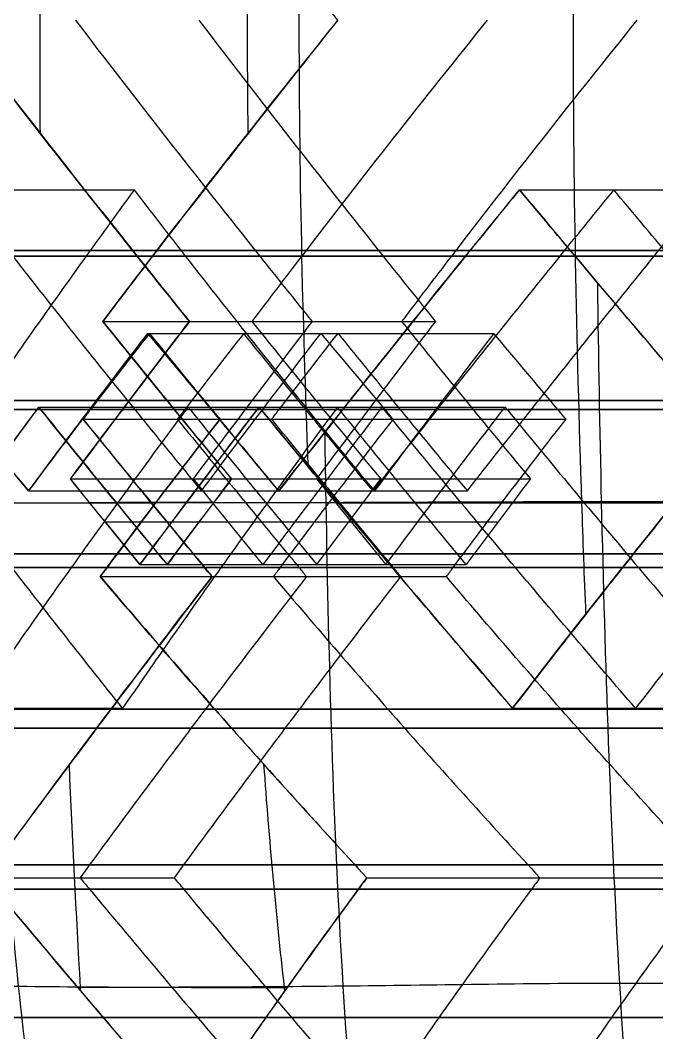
# Model space of a CAD drawing. Header units: millimetres. Extents: x -184 to 184, y -148 to 146.
# Drawn here: x -79.5 to -65.83, y -22.74 to -1 of the extents above; entities that cross this region are included whole.
import ezdxf

# ---------------------------------------------------------------- set-up
doc = ezdxf.new("R2010")
doc.units = ezdxf.units.MM
doc.header["$MEASUREMENT"] = 0
doc.layers.add('Tyre', color=7, linetype='Continuous', true_color=0x000000)

msp = doc.modelspace()

# ---------------------------------------------------------------- linework, layer by layer
at = {"layer": 'Tyre'}
for p, q in [((-84.475, -4.641, 103.014), (-77.045, -4.641, 96.074)), ((-68.775, -4.641, -114.097), (-64.724, -4.641, -104.771)), ((-85.51, -6.065, 102.115), (-78.079, -6.065, 95.176)), ((-83.374, -6.065, 103.85), (-75.944, -6.065, 96.911)), ((-76.987, -6.065, 108.713), (-71.705, -6.065, 100.026)), ((-76.653, -6.065, -108.949), (-70.236, -6.065, -101.063)), ((-69.932, -6.065, -113.339), (-65.881, -6.065, -104.014)), ((-67.582, -6.065, -114.77), (-63.531, -6.065, -105.445)), ((-77.722, -7.469, -108.134), (-71.305, -7.469, -100.247)), ((-75.861, -7.469, 109.447), (-70.578, -7.469, 100.76)), ((-76.754, -7.727, 108.704), (-69.324, -7.727, 101.764)), ((-76.722, -7.727, -108.727), (-72.671, -7.727, -99.401)), ((-79.098, -9.308, -107.037), (-72.681, -9.308, -99.15)), ((-74.366, -9.308, 110.377), (-69.083, -9.308, 101.689)), ((-80.754, -9.358, 105.716), (-73.323, -9.358, 98.776)), ((-79.135, -9.358, -107.006), (-72.719, -9.358, -99.119)), ((-79.057, -9.358, -107.063), (-72.641, -9.358, -99.176)), ((-78.146, -9.566, -107.589), (-74.096, -9.566, -98.264)), ((-78.004, -9.358, 107.735), (-70.573, -9.358, 100.795)), ((-77.986, -9.358, -107.72), (-73.936, -9.358, -98.395)), ((-77.298, -9.358, 108.331), (-72.015, -9.358, 99.644)), ((-76.189, -9.358, -109.114), (-69.772, -9.358, -101.227)), ((-75.39, -9.358, -109.58), (-71.34, -9.358, -100.254)), ((-75.382, -9.358, 109.558), (-67.952, -9.358, 102.619)), ((-75.205, -9.566, 109.665), (-67.775, -9.566, 102.726)), ((-74.405, -9.358, 110.347), (-69.122, -9.358, 101.66)), ((-74.325, -9.358, 110.401), (-69.042, -9.358, 101.714)), ((-72.567, -9.358, -111.494), (-68.516, -9.358, -102.169)), ((-78.417, -10.851, 107.421), (-73.134, -10.851, 98.734)), ((-74.956, -10.851, -109.864), (-68.54, -10.851, -101.977)), ((-79.317, -11.109, 106.668), (-71.886, -11.109, 99.728)), ((-73.945, -11.109, -110.459), (-69.894, -11.109, -101.134)), ((-77.675, -11.77, 107.893), (-72.392, -11.77, 99.206)), ((-75.65, -11.77, -109.322), (-69.234, -11.77, -101.436)), ((-81.603, -12.755, -104.887), (-75.186, -12.755, -97)), ((-77.632, -12.755, 107.754), (-70.201, -12.755, 100.814)), ((-76.926, -12.69, 108.356), (-71.643, -12.69, 99.669)), ((-76.337, -12.69, -108.772), (-69.92, -12.69, -100.885)), ((-75.533, -12.755, -109.235), (-71.482, -12.755, -99.91)), ((-71.501, -12.755, 112.017), (-66.219, -12.755, 103.33)), ((-66.561, -12.755, 115.022), (-61.278, -12.755, 106.335)), ((-77.775, -12.948, 107.635), (-70.344, -12.948, 100.696)), ((-75.373, -12.948, -109.33), (-71.323, -12.948, -100.005)), ((-83.713, -15.776, -102.9), (-77.297, -15.776, -95.013)), ((-68.922, -15.776, 113.34), (-63.639, -15.776, 104.653)), ((-77.856, -16.206, -107.217), (-73.805, -16.206, -97.892)), ((-74.952, -16.206, 109.267), (-67.521, -16.206, 102.327)), ((-80.235, -19.416, -104.984), (-76.184, -19.416, -95.658)), ((-72.051, -19.416, 110.761), (-64.62, -19.416, 103.821)), ((-80.031, -19.662, -105.104), (-75.98, -19.662, -95.779)), ((-72.233, -19.662, 110.609), (-64.802, -19.662, 103.669))]:
    msp.add_line(p, q, dxfattribs=at)
at = {"layer": 'Tyre', "extrusion": (0, 1, 0)}
for centre, radius in [((-0.002, 0, -6.065), 128.817), ((-0.002, 0, -5.943), 124.819), ((-0.002, 0, -9.163), 124.692), ((-0.002, 0, -9.358), 128.687), ((-0.002, 0, -12.46), 124.497), ((-0.002, 0, -12.755), 128.486), ((-0.002, 0, -15.797), 124.225), ((-0.002, 0, -16.206), 128.204), ((-0.002, 0, -19.139), 123.865), ((-0.002, 0, -19.662), 127.831), ((-0.002, 0, -22.415), 123.407)]:
    msp.add_circle(centre, radius, dxfattribs=at)
at = {"layer": 'Tyre'}
for points, knots in [([(-67.347, -13.749, 114.484), (-67.379, -12.954, 114.535), (-67.534, -8.694, 114.776), (-67.684, -0.961, 114.945), (-67.534, 6.745, 114.778), (-67.378, 10.979, 114.535), (-67.347, 11.747, 114.485)], [30.013322, 30.013322, 30.013322, 30.013322, 32.39871, 42.799028, 53.199346, 55.50591, 55.50591, 55.50591, 55.50591]), ([(-73.312, -10.588, 111.001), (-73.428, -7.386, 111.146), (-73.578, -0.987, 111.265), (-73.431, 5.411, 111.153), (-73.313, 8.587, 111.003)], [33.173921, 33.173921, 33.173921, 33.173921, 42.799028, 52.345621, 52.345621, 52.345621, 52.345621]), ([(-75.861, 5.467, 109.448), (-76.721, 4.4, 108.897), (-77.57, 3.333, 108.328), (-79.267, 1.177, 107.144), (-80.112, 0.087, 106.529), (-80.959, -1.001, 105.912)], [-373.109176, -373.109176, -373.109176, -373.109176, -368.676402, -368.676402, -364.144796, -364.144796, -364.144796, -364.144796]), ([(-77.722, 5.467, -108.134), (-76.915, 4.4, -108.76), (-76.094, 3.333, -109.369), (-74.411, 1.177, -110.572), (-73.548, 0.087, -111.163), (-72.683, -1.001, -111.754)], [-373.109176, -373.109176, -373.109176, -373.109176, -368.676402, -368.676402, -364.144796, -364.144796, -364.144796, -364.144796]), ([(-79.064, -3.428, 107.273), (-79.068, -2.606, 107.284), (-79.071, -0.987, 107.296), (-79.07, 0.631, 107.288), (-79.068, 1.427, 107.279)], [40.336225, 40.336225, 40.336225, 40.336225, 42.799028, 45.183821, 45.183821, 45.183821, 45.183821]), ([(-74.6, -3.428, -110.424), (-74.61, -2.606, -110.431), (-74.62, -0.987, -110.438), (-74.612, 0.631, -110.435), (-74.604, 1.427, -110.43)], [40.336225, 40.336225, 40.336225, 40.336225, 42.799028, 45.183821, 45.183821, 45.183821, 45.183821]), ([(-44.104, -25.214), (-44.422, -25.8), (-45.03, -26.906), (-45.916, -28.462), (-46.729, -29.826), (-47.479, -31.009), (-48.174, -32.029), (-48.826, -32.902), (-49.443, -33.644), (-50.037, -34.273), (-50.62, -34.811), (-51.256, -35.315), (-52.005, -35.814), (-52.89, -36.3), (-53.873, -36.739), (-54.916, -37.119), (-56.015, -37.449), (-57.161, -37.736), (-58.348, -37.988), (-59.569, -38.216), (-60.935, -38.448), (-62.107, -38.639), (-63.544, -38.882), (-65.857, -39.301), (-69.448, -40.037), (-73.02, -40.814), (-75.853, -41.4), (-78.5, -41.914), (-81.132, -42.355), (-83.677, -42.669), (-85.986, -42.877), (-88.747, -43.006), (-92.052, -43.027), (-95.53, -42.953), (-98.573, -42.845), (-100.859, -42.765), (-102.465, -42.714), (-104.165, -42.664), (-106.226, -42.583), (-108.05, -42.454), (-109.445, -42.297), (-110.431, -42.151), (-111.367, -41.972), (-112.3, -41.744), (-113.287, -41.429), (-114.312, -40.994), (-115.312, -40.436), (-116.23, -39.786), (-117.077, -39.039), (-117.864, -38.188), (-118.597, -37.23), (-119.279, -36.161), (-119.913, -34.98), (-120.501, -33.689), (-121.016, -32.364), (-121.47, -31.022), (-121.873, -29.676), (-122.379, -27.762), (-122.911, -25.337), (-123.444, -22.287), (-123.882, -19.123), (-124.238, -15.803), (-124.507, -12.476), (-124.699, -9.19), (-124.849, -5.37), (-124.896, -2.648), (-124.904, -1)], [-120.649004, -120.649004, -120.649004, -120.649004, -118.650702, -116.862627, -115.278043, -113.886013, -112.659991, -111.57623, -110.619273, -109.764185, -108.982805, -108.241804, -107.330881, -106.285945, -105.214455, -104.103595, -102.956919, -101.774926, -100.560273, -99.316969, -98.049825, -96.401874, -95.754745, -93.679159, -89.348161, -84.759548, -82.712049, -80.669318, -76.6709, -74.708043, -72.977287, -69.716501, -66.420043, -63.061128, -59.280374, -57.285758, -56.198777, -54.459689, -52.18611, -50.010515, -48.975492, -47.975653, -47.021046, -46.115651, -45.09644, -43.915354, -42.778406, -41.665801, -40.547217, -39.394425, -38.193605, -36.930675, -35.593952, -34.175832, -32.675947, -31.330744, -29.926467, -28.461055, -25.390839, -22.481232, -19.173422, -15.811868, -12.463584, -9.160915, -5.937875, -0.994422, -0.994422, -0.994422, -0.994422]), ([(-80.959, -1.001, 105.912), (-80.107, -2.089, 106.521), (-79.262, -3.178, 107.139), (-77.568, -5.335, 108.325), (-76.721, -6.402, 108.896), (-75.861, -7.469, 109.447)], [-364.144796, -364.144796, -364.144796, -364.144796, -359.613713, -359.613713, -355.180501, -355.180501, -355.180501, -355.180501]), ([(-75.861, -7.469, 109.447), (-76.238, -7.001, 109.206), (-76.614, -6.533, 108.961), (-76.987, -6.065, 108.713), (-78.335, -4.375, 107.817), (-79.655, -2.687, 106.876), (-80.945, -1.001, 105.893)], [857.873838, 857.873838, 857.873838, 857.873838, 859.818454, 859.818454, 859.818454, 866.838133, 866.838133, 866.838133, 866.838133]), ([(-73.219, -7.469, 105.104), (-73.597, -7.001, 104.863), (-73.973, -6.533, 104.618), (-74.346, -6.065, 104.37), (-75.694, -4.375, 103.474), (-77.013, -2.687, 102.533), (-78.304, -1.001, 101.549)], [857.873838, 857.873838, 857.873838, 857.873838, 859.818454, 859.818454, 859.818454, 866.838133, 866.838133, 866.838133, 866.838133]), ([(-72.683, -1.001, -111.754), (-73.542, -2.089, -111.155), (-74.407, -3.178, -110.566), (-76.092, -5.335, -109.366), (-76.914, -6.402, -108.76), (-77.722, -7.469, -108.134)], [-364.144796, -364.144796, -364.144796, -364.144796, -359.613713, -359.613713, -355.180501, -355.180501, -355.180501, -355.180501]), ([(-77.722, -7.469, -108.134), (-77.368, -7.001, -108.409), (-77.011, -6.533, -108.681), (-76.653, -6.065, -108.949), (-75.357, -4.375, -109.919), (-74.029, -2.687, -110.848), (-72.67, -1.001, -111.734)], [857.873838, 857.873838, 857.873838, 857.873838, 859.818454, 859.818454, 859.818454, 866.838133, 866.838133, 866.838133, 866.838133]), ([(-75.662, -1.001, 97.206), (-74.372, -2.687, 98.189), (-73.053, -4.375, 99.13), (-71.705, -6.065, 100.026), (-71.331, -6.533, 100.274), (-70.956, -7.001, 100.519), (-70.578, -7.469, 100.76)], [-866.838133, -866.838133, -866.838133, -866.838133, -859.818454, -859.818454, -859.818454, -857.873838, -857.873838, -857.873838, -857.873838]), ([(-74.514, -7.469, -104.19), (-74.16, -7.001, -104.465), (-73.803, -6.533, -104.737), (-73.444, -6.065, -105.006), (-72.149, -4.375, -105.976), (-70.82, -2.687, -106.904), (-69.462, -1.001, -107.791)], [857.873838, 857.873838, 857.873838, 857.873838, 859.818454, 859.818454, 859.818454, 866.838133, 866.838133, 866.838133, 866.838133]), ([(-66.253, -1.001, -103.847), (-67.612, -2.687, -102.961), (-68.94, -4.375, -102.033), (-70.236, -6.065, -101.063), (-70.595, -6.533, -100.794), (-70.952, -7.001, -100.522), (-71.305, -7.469, -100.247)], [-866.838133, -866.838133, -866.838133, -866.838133, -859.818454, -859.818454, -859.818454, -857.873838, -857.873838, -857.873838, -857.873838]), ([(-84.475, -4.641, 103.014), (-84.111, -5.116, 103.296), (-83.744, -5.59, 103.574), (-83.374, -6.065, 103.85), (-82.516, -7.165, 104.489), (-81.642, -8.263, 105.111), (-80.753, -9.358, 105.716), (-80.279, -9.942, 106.038), (-79.8, -10.526, 106.356), (-79.317, -11.109, 106.668)], [638.549343, 638.549343, 638.549343, 638.549343, 640.53408, 640.53408, 640.53408, 645.138142, 645.138142, 645.138142, 647.595223, 647.595223, 647.595223, 647.595223]), ([(-77.045, -4.641, 96.074), (-77.393, -5.115, 95.778), (-77.737, -5.59, 95.478), (-78.079, -6.065, 95.176), (-78.869, -7.162, 94.476), (-79.642, -8.259, 93.761), (-80.4, -9.358, 93.03), (-80.802, -9.942, 92.641), (-81.199, -10.525, 92.247), (-81.592, -11.109, 91.849)], [-638.549343, -638.549343, -638.549343, -638.549343, -636.573355, -636.573355, -636.573355, -632.008427, -632.008427, -632.008427, -629.583304, -629.583304, -629.583304, -629.583304]), ([(-80.76, -4.641, 99.544), (-80.396, -5.116, 99.826), (-80.029, -5.59, 100.105), (-79.659, -6.065, 100.38), (-78.801, -7.165, 101.02), (-77.927, -8.263, 101.642), (-77.038, -9.358, 102.246), (-76.564, -9.942, 102.568), (-76.085, -10.526, 102.886), (-75.602, -11.109, 103.198)], [638.549343, 638.549343, 638.549343, 638.549343, 640.53408, 640.53408, 640.53408, 645.138142, 645.138142, 645.138142, 647.595223, 647.595223, 647.595223, 647.595223]), ([(-71.886, -11.109, 99.728), (-72.37, -10.526, 99.416), (-72.849, -9.942, 99.099), (-73.323, -9.358, 98.776), (-74.212, -8.263, 98.172), (-75.085, -7.165, 97.55), (-75.944, -6.065, 96.911), (-76.314, -5.59, 96.635), (-76.681, -5.116, 96.356), (-77.045, -4.641, 96.074)], [-647.595223, -647.595223, -647.595223, -647.595223, -645.138142, -645.138142, -645.138142, -640.53408, -640.53408, -640.53408, -638.549343, -638.549343, -638.549343, -638.549343]), ([(-68.775, -4.641, -114.097), (-69.162, -5.116, -113.848), (-69.548, -5.59, -113.595), (-69.931, -6.065, -113.339), (-70.821, -7.165, -112.744), (-71.7, -8.263, -112.13), (-72.567, -9.358, -111.494), (-73.03, -9.942, -111.155), (-73.489, -10.526, -110.81), (-73.945, -11.109, -110.459)], [638.549343, 638.549343, 638.549343, 638.549343, 640.53408, 640.53408, 640.53408, 645.138142, 645.138142, 645.138142, 647.595223, 647.595223, 647.595223, 647.595223]), ([(-66.75, -4.641, -109.434), (-67.137, -5.116, -109.185), (-67.523, -5.59, -108.933), (-67.906, -6.065, -108.676), (-68.796, -7.165, -108.082), (-69.675, -8.263, -107.467), (-70.542, -9.358, -106.832), (-71.004, -9.942, -106.493), (-71.464, -10.526, -106.148), (-71.92, -11.109, -105.797)], [638.549343, 638.549343, 638.549343, 638.549343, 640.53408, 640.53408, 640.53408, 645.138142, 645.138142, 645.138142, 647.595223, 647.595223, 647.595223, 647.595223]), ([(-69.894, -11.109, -101.134), (-69.439, -10.526, -101.485), (-68.979, -9.942, -101.83), (-68.516, -9.358, -102.169), (-67.649, -8.263, -102.804), (-66.771, -7.165, -103.419), (-65.881, -6.065, -104.014), (-65.497, -5.59, -104.27), (-65.112, -5.116, -104.523), (-64.724, -4.641, -104.771)], [-647.595223, -647.595223, -647.595223, -647.595223, -645.138142, -645.138142, -645.138142, -640.53408, -640.53408, -640.53408, -638.549343, -638.549343, -638.549343, -638.549343]), ([(-63.271, -11.109, -116.966), (-63.778, -10.525, -116.73), (-64.282, -9.942, -116.487), (-64.782, -9.358, -116.238), (-65.725, -8.259, -115.77), (-66.658, -7.162, -115.28), (-67.582, -6.065, -114.77), (-67.981, -5.59, -114.549), (-68.379, -5.115, -114.325), (-68.775, -4.641, -114.097)], [629.583304, 629.583304, 629.583304, 629.583304, 632.008427, 632.008427, 632.008427, 636.573355, 636.573355, 636.573355, 638.549343, 638.549343, 638.549343, 638.549343]), ([(-61.246, -11.109, -112.303), (-61.752, -10.525, -112.067), (-62.256, -9.942, -111.824), (-62.757, -9.358, -111.575), (-63.7, -8.259, -111.107), (-64.633, -7.162, -110.617), (-65.556, -6.065, -110.108), (-65.956, -5.59, -109.887), (-66.354, -5.115, -109.662), (-66.75, -4.641, -109.434)], [629.583304, 629.583304, 629.583304, 629.583304, 632.008427, 632.008427, 632.008427, 636.573355, 636.573355, 636.573355, 638.549343, 638.549343, 638.549343, 638.549343]), ([(-65.663, -32.161, -111.802), (-66.139, -28.699, -112.868), (-66.705, -21.608, -114.061), (-66.984, -13.237, -114.769), (-67.074, -8.215, -114.991), (-67.094, -6.644, -115.04)], [11.622363, 11.622363, 11.622363, 11.622363, 21.998391, 32.39871, 37.116955, 37.116955, 37.116955, 37.116955]), ([(-78.417, -10.851, 107.421), (-78.047, -10.354, 107.728), (-77.674, -9.856, 108.032), (-77.298, -9.358, 108.331), (-76.823, -8.729, 108.71), (-76.344, -8.099, 109.082), (-75.861, -7.469, 109.447)], [853.1746, 853.1746, 853.1746, 853.1746, 855.251012, 855.251012, 855.251012, 857.873838, 857.873838, 857.873838, 857.873838]), ([(-74.956, -10.851, -109.864), (-75.37, -10.354, -109.618), (-75.781, -9.856, -109.368), (-76.189, -9.358, -109.114), (-76.704, -8.729, -108.793), (-77.215, -8.099, -108.467), (-77.722, -7.469, -108.134)], [853.1746, 853.1746, 853.1746, 853.1746, 855.251012, 855.251012, 855.251012, 857.873838, 857.873838, 857.873838, 857.873838]), ([(-75.776, -10.851, 103.077), (-75.405, -10.354, 103.385), (-75.032, -9.856, 103.688), (-74.656, -9.358, 103.988), (-74.182, -8.729, 104.366), (-73.703, -8.099, 104.738), (-73.219, -7.469, 105.104)], [853.1746, 853.1746, 853.1746, 853.1746, 855.251012, 855.251012, 855.251012, 857.873838, 857.873838, 857.873838, 857.873838]), ([(-71.748, -10.851, -105.92), (-72.162, -10.354, -105.674), (-72.573, -9.856, -105.425), (-72.981, -9.358, -105.171), (-73.496, -8.729, -104.85), (-74.007, -8.099, -104.523), (-74.514, -7.469, -104.19)], [853.1746, 853.1746, 853.1746, 853.1746, 855.251012, 855.251012, 855.251012, 857.873838, 857.873838, 857.873838, 857.873838]), ([(-70.578, -7.469, 100.76), (-71.061, -8.099, 100.395), (-71.54, -8.729, 100.023), (-72.015, -9.358, 99.644), (-72.391, -9.856, 99.345), (-72.764, -10.354, 99.041), (-73.134, -10.851, 98.734)], [-857.873838, -857.873838, -857.873838, -857.873838, -855.251012, -855.251012, -855.251012, -853.1746, -853.1746, -853.1746, -853.1746]), ([(-71.305, -7.469, -100.247), (-70.799, -8.099, -100.58), (-70.288, -8.729, -100.907), (-69.772, -9.358, -101.227), (-69.364, -9.856, -101.481), (-68.953, -10.354, -101.731), (-68.54, -10.851, -101.977)], [-857.873838, -857.873838, -857.873838, -857.873838, -855.251012, -855.251012, -855.251012, -853.1746, -853.1746, -853.1746, -853.1746]), ([(-79.317, -11.109, 106.668), (-78.884, -10.525, 107.028), (-78.446, -9.941, 107.384), (-78.004, -9.358, 107.735), (-77.591, -8.814, 108.062), (-77.175, -8.27, 108.385), (-76.754, -7.727, 108.704)], [647.595223, 647.595223, 647.595223, 647.595223, 650.030444, 650.030444, 650.030444, 652.301989, 652.301989, 652.301989, 652.301989]), ([(-76.722, -7.727, -108.727), (-77.146, -8.271, -108.396), (-77.568, -8.815, -108.06), (-77.986, -9.358, -107.72), (-78.039, -9.427, -107.676), (-78.093, -9.496, -107.633), (-78.146, -9.566, -107.589)], [652.301989, 652.301989, 652.301989, 652.301989, 654.598145, 654.598145, 654.598145, 654.890963, 654.890963, 654.890963, 654.890963]), ([(-76.754, -7.727, 108.704), (-76.301, -8.271, 108.993), (-75.843, -8.815, 109.278), (-75.382, -9.358, 109.558), (-75.323, -9.427, 109.594), (-75.264, -9.496, 109.629), (-75.205, -9.566, 109.665)], [652.301989, 652.301989, 652.301989, 652.301989, 654.598145, 654.598145, 654.598145, 654.890963, 654.890963, 654.890963, 654.890963]), ([(-73.945, -11.109, -110.459), (-74.43, -10.525, -110.172), (-74.912, -9.941, -109.879), (-75.39, -9.358, -109.58), (-75.837, -8.814, -109.3), (-76.281, -8.27, -109.016), (-76.722, -7.727, -108.727)], [647.595223, 647.595223, 647.595223, 647.595223, 650.030444, 650.030444, 650.030444, 652.301989, 652.301989, 652.301989, 652.301989]), ([(-74.696, -7.727, -104.064), (-75.121, -8.271, -103.733), (-75.543, -8.815, -103.398), (-75.961, -9.358, -103.057), (-76.014, -9.427, -103.014), (-76.068, -9.496, -102.97), (-76.121, -9.566, -102.927)], [652.301989, 652.301989, 652.301989, 652.301989, 654.598145, 654.598145, 654.598145, 654.890963, 654.890963, 654.890963, 654.890963]), ([(-75.602, -11.109, 103.198), (-75.169, -10.525, 103.559), (-74.731, -9.941, 103.914), (-74.289, -9.358, 104.265), (-73.876, -8.814, 104.592), (-73.459, -8.27, 104.915), (-73.039, -7.727, 105.234)], [647.595223, 647.595223, 647.595223, 647.595223, 650.030444, 650.030444, 650.030444, 652.301989, 652.301989, 652.301989, 652.301989]), ([(-71.92, -11.109, -105.797), (-72.405, -10.525, -105.51), (-72.886, -9.941, -105.216), (-73.365, -9.358, -104.917), (-73.812, -8.814, -104.638), (-74.255, -8.27, -104.353), (-74.696, -7.727, -104.064)], [647.595223, 647.595223, 647.595223, 647.595223, 650.030444, 650.030444, 650.030444, 652.301989, 652.301989, 652.301989, 652.301989]), ([(-74.096, -9.566, -98.264), (-74.042, -9.496, -98.308), (-73.989, -9.427, -98.351), (-73.936, -9.358, -98.395), (-73.517, -8.815, -98.735), (-73.096, -8.271, -99.071), (-72.671, -7.727, -99.401)], [-654.890963, -654.890963, -654.890963, -654.890963, -654.598145, -654.598145, -654.598145, -652.301989, -652.301989, -652.301989, -652.301989]), ([(-73.039, -7.727, 105.234), (-72.585, -8.271, 105.523), (-72.128, -8.815, 105.808), (-71.667, -9.358, 106.088), (-71.608, -9.427, 106.124), (-71.549, -9.496, 106.16), (-71.49, -9.566, 106.195)], [652.301989, 652.301989, 652.301989, 652.301989, 654.598145, 654.598145, 654.598145, 654.890963, 654.890963, 654.890963, 654.890963]), ([(-72.671, -7.727, -99.401), (-72.23, -8.27, -99.691), (-71.786, -8.814, -99.975), (-71.34, -9.358, -100.254), (-70.861, -9.941, -100.553), (-70.379, -10.525, -100.847), (-69.894, -11.109, -101.134)], [-652.301989, -652.301989, -652.301989, -652.301989, -650.030444, -650.030444, -650.030444, -647.595223, -647.595223, -647.595223, -647.595223]), ([(-69.324, -7.727, 101.764), (-69.744, -8.27, 101.445), (-70.161, -8.814, 101.122), (-70.573, -9.358, 100.795), (-71.016, -9.941, 100.444), (-71.453, -10.525, 100.089), (-71.886, -11.109, 99.728)], [-652.301989, -652.301989, -652.301989, -652.301989, -650.030444, -650.030444, -650.030444, -647.595223, -647.595223, -647.595223, -647.595223]), ([(-67.775, -9.566, 102.726), (-67.834, -9.496, 102.69), (-67.893, -9.427, 102.654), (-67.952, -9.358, 102.619), (-68.413, -8.815, 102.338), (-68.87, -8.271, 102.053), (-69.324, -7.727, 101.764)], [-654.890963, -654.890963, -654.890963, -654.890963, -654.598145, -654.598145, -654.598145, -652.301989, -652.301989, -652.301989, -652.301989]), ([(-83.713, -15.776, -102.9), (-83.024, -14.77, -103.578), (-82.32, -13.763, -104.24), (-81.603, -12.755, -104.887), (-80.797, -11.623, -105.613), (-79.974, -10.491, -106.319), (-79.135, -9.358, -107.006), (-79.123, -9.341, -107.016), (-79.11, -9.324, -107.027), (-79.098, -9.308, -107.037)], [836.970222, 836.970222, 836.970222, 836.970222, 841.1573, 841.1573, 841.1573, 845.861048, 845.861048, 845.861048, 845.930751, 845.930751, 845.930751, 845.930751]), ([(-77.297, -15.776, -95.013), (-78.102, -14.77, -94.476), (-78.893, -13.763, -93.921), (-79.672, -12.755, -93.35), (-80.547, -11.623, -92.709), (-81.406, -10.491, -92.047), (-82.249, -9.358, -91.365), (-82.261, -9.341, -91.355), (-82.274, -9.324, -91.345), (-82.286, -9.308, -91.335)], [-836.970222, -836.970222, -836.970222, -836.970222, -832.783144, -832.783144, -832.783144, -828.079396, -828.079396, -828.079396, -828.009693, -828.009693, -828.009693, -828.009693]), ([(-80.505, -15.776, -98.956), (-79.816, -14.77, -99.635), (-79.112, -13.763, -100.297), (-78.395, -12.755, -100.943), (-77.589, -11.623, -101.669), (-76.765, -10.491, -102.376), (-75.927, -9.358, -103.062), (-75.914, -9.341, -103.073), (-75.902, -9.324, -103.083), (-75.889, -9.308, -103.093)], [836.970222, 836.970222, 836.970222, 836.970222, 841.1573, 841.1573, 841.1573, 845.861048, 845.861048, 845.861048, 845.930751, 845.930751, 845.930751, 845.930751]), ([(-79.098, -9.308, -107.037), (-79.084, -9.324, -107.046), (-79.071, -9.341, -107.055), (-79.057, -9.358, -107.063), (-78.165, -10.47, -107.653), (-77.258, -11.581, -108.223), (-76.337, -12.69, -108.772)], [845.930751, 845.930751, 845.930751, 845.930751, 846.000618, 846.000618, 846.000618, 850.629523, 850.629523, 850.629523, 850.629523]), ([(-72.681, -9.308, -99.15), (-72.694, -9.324, -99.139), (-72.706, -9.341, -99.129), (-72.719, -9.358, -99.119), (-73.557, -10.491, -98.432), (-74.38, -11.623, -97.726), (-75.186, -12.755, -97), (-75.904, -13.763, -96.354), (-76.608, -14.77, -95.691), (-77.297, -15.776, -95.013)], [-845.930751, -845.930751, -845.930751, -845.930751, -845.861048, -845.861048, -845.861048, -841.1573, -841.1573, -841.1573, -836.970222, -836.970222, -836.970222, -836.970222]), ([(-74.366, -9.308, 110.377), (-74.379, -9.324, 110.367), (-74.392, -9.341, 110.357), (-74.405, -9.358, 110.348), (-75.259, -10.47, 109.704), (-76.1, -11.581, 109.04), (-76.926, -12.69, 108.356)], [845.930751, 845.930751, 845.930751, 845.930751, 846.000618, 846.000618, 846.000618, 850.629523, 850.629523, 850.629523, 850.629523]), ([(-75.889, -9.308, -103.093), (-75.876, -9.324, -103.102), (-75.863, -9.341, -103.111), (-75.849, -9.358, -103.12), (-74.957, -10.47, -103.709), (-74.05, -11.581, -104.279), (-73.128, -12.69, -104.829)], [845.930751, 845.930751, 845.930751, 845.930751, 846.000618, 846.000618, 846.000618, 850.629523, 850.629523, 850.629523, 850.629523]), ([(-68.922, -15.776, 113.34), (-69.793, -14.77, 112.918), (-70.652, -13.763, 112.477), (-71.502, -12.755, 112.017), (-72.456, -11.623, 111.501), (-73.397, -10.491, 110.962), (-74.325, -9.358, 110.402), (-74.339, -9.341, 110.393), (-74.352, -9.324, 110.385), (-74.366, -9.308, 110.377)], [836.970222, 836.970222, 836.970222, 836.970222, 841.1573, 841.1573, 841.1573, 845.861048, 845.861048, 845.861048, 845.930751, 845.930751, 845.930751, 845.930751]), ([(-71.725, -9.308, 106.033), (-71.737, -9.324, 106.023), (-71.75, -9.341, 106.013), (-71.763, -9.358, 106.004), (-72.618, -10.47, 105.36), (-73.458, -11.581, 104.697), (-74.285, -12.69, 104.013)], [845.930751, 845.930751, 845.930751, 845.930751, 846.000618, 846.000618, 846.000618, 850.629523, 850.629523, 850.629523, 850.629523]), ([(-69.92, -12.69, -100.885), (-70.842, -11.581, -100.336), (-71.748, -10.47, -99.766), (-72.641, -9.358, -99.176), (-72.654, -9.341, -99.167), (-72.668, -9.324, -99.158), (-72.681, -9.308, -99.15)], [-850.629523, -850.629523, -850.629523, -850.629523, -846.000618, -846.000618, -846.000618, -845.930751, -845.930751, -845.930751, -845.930751]), ([(-66.281, -15.776, 108.997), (-67.151, -14.77, 108.575), (-68.011, -13.763, 108.133), (-68.86, -12.755, 107.673), (-69.814, -11.623, 107.157), (-70.755, -10.491, 106.618), (-71.683, -9.358, 106.058), (-71.697, -9.341, 106.049), (-71.711, -9.324, 106.041), (-71.725, -9.308, 106.033)], [836.970222, 836.970222, 836.970222, 836.970222, 841.1573, 841.1573, 841.1573, 845.861048, 845.861048, 845.861048, 845.930751, 845.930751, 845.930751, 845.930751]), ([(-71.643, -12.69, 99.669), (-70.817, -11.581, 100.353), (-69.976, -10.47, 101.017), (-69.122, -9.358, 101.66), (-69.109, -9.341, 101.67), (-69.096, -9.324, 101.68), (-69.083, -9.308, 101.689)], [-850.629523, -850.629523, -850.629523, -850.629523, -846.000618, -846.000618, -846.000618, -845.930751, -845.930751, -845.930751, -845.930751]), ([(-69.083, -9.308, 101.689), (-69.069, -9.324, 101.698), (-69.056, -9.341, 101.706), (-69.042, -9.358, 101.714), (-68.114, -10.491, 102.275), (-67.173, -11.623, 102.814), (-66.219, -12.755, 103.33), (-65.369, -13.763, 103.789), (-64.51, -14.77, 104.231), (-63.639, -15.776, 104.653)], [-845.930751, -845.930751, -845.930751, -845.930751, -845.861048, -845.861048, -845.861048, -841.1573, -841.1573, -841.1573, -836.970222, -836.970222, -836.970222, -836.970222]), ([(-63.786, -9.308, 116.81), (-63.8, -9.324, 116.802), (-63.814, -9.341, 116.793), (-63.827, -9.358, 116.785), (-64.752, -10.491, 116.219), (-65.663, -11.623, 115.631), (-66.561, -12.755, 115.022), (-67.359, -13.763, 114.479), (-68.147, -14.77, 113.919), (-68.922, -15.776, 113.34)], [828.009693, 828.009693, 828.009693, 828.009693, 828.079396, 828.079396, 828.079396, 832.783144, 832.783144, 832.783144, 836.970222, 836.970222, 836.970222, 836.970222]), ([(-61.145, -9.308, 112.467), (-61.158, -9.324, 112.458), (-61.172, -9.341, 112.45), (-61.186, -9.358, 112.441), (-62.11, -10.491, 111.875), (-63.022, -11.623, 111.288), (-63.919, -12.755, 110.678), (-64.718, -13.763, 110.135), (-65.506, -14.77, 109.575), (-66.281, -15.776, 108.997)], [828.009693, 828.009693, 828.009693, 828.009693, 828.079396, 828.079396, 828.079396, 832.783144, 832.783144, 832.783144, 836.970222, 836.970222, 836.970222, 836.970222]), ([(-78.146, -9.566, -107.589), (-77.286, -10.627, -108.158), (-76.415, -11.69, -108.707), (-75.533, -12.755, -109.235), (-75.48, -12.819, -109.267), (-75.426, -12.883, -109.299), (-75.373, -12.948, -109.33)], [654.890963, 654.890963, 654.890963, 654.890963, 659.331211, 659.331211, 659.331211, 659.598797, 659.598797, 659.598797, 659.598797]), ([(-75.205, -9.566, 109.665), (-76.03, -10.627, 109.045), (-76.839, -11.69, 108.408), (-77.632, -12.755, 107.754), (-77.679, -12.819, 107.714), (-77.727, -12.883, 107.675), (-77.775, -12.948, 107.635)], [654.890963, 654.890963, 654.890963, 654.890963, 659.331211, 659.331211, 659.331211, 659.598797, 659.598797, 659.598797, 659.598797]), ([(-76.121, -9.566, -102.927), (-75.261, -10.627, -103.496), (-74.389, -11.69, -104.045), (-73.507, -12.755, -104.572), (-73.454, -12.819, -104.604), (-73.401, -12.883, -104.636), (-73.348, -12.948, -104.668)], [654.890963, 654.890963, 654.890963, 654.890963, 659.331211, 659.331211, 659.331211, 659.598797, 659.598797, 659.598797, 659.598797]), ([(-71.323, -12.948, -100.005), (-71.376, -12.883, -99.973), (-71.429, -12.819, -99.942), (-71.482, -12.755, -99.91), (-72.364, -11.69, -99.382), (-73.235, -10.627, -98.833), (-74.096, -9.566, -98.264)], [-659.598797, -659.598797, -659.598797, -659.598797, -659.331211, -659.331211, -659.331211, -654.890963, -654.890963, -654.890963, -654.890963]), ([(-71.49, -9.566, 106.195), (-72.315, -10.627, 105.575), (-73.124, -11.69, 104.938), (-73.916, -12.755, 104.284), (-73.964, -12.819, 104.244), (-74.012, -12.883, 104.205), (-74.059, -12.948, 104.165)], [654.890963, 654.890963, 654.890963, 654.890963, 659.331211, 659.331211, 659.331211, 659.598797, 659.598797, 659.598797, 659.598797]), ([(-70.344, -12.948, 100.696), (-70.297, -12.883, 100.735), (-70.249, -12.819, 100.775), (-70.201, -12.755, 100.814), (-69.408, -11.69, 101.468), (-68.599, -10.627, 102.105), (-67.775, -9.566, 102.726)], [-659.598797, -659.598797, -659.598797, -659.598797, -659.331211, -659.331211, -659.331211, -654.890963, -654.890963, -654.890963, -654.890963]), ([(-78.528, -29.005, 104.255), (-78.953, -26.588, 104.688), (-79.736, -20.674, 105.504), (-80.161, -14.317, 105.835), (-80.337, -10.35, 105.968), (-80.358, -9.844, 105.983)], [14.758479, 14.758479, 14.758479, 14.758479, 21.998391, 32.39871, 33.919074, 33.919074, 33.919074, 33.919074]), ([(-71.936, -29.005, -108.909), (-72.202, -26.588, -109.454), (-72.708, -20.674, -110.465), (-72.878, -14.317, -110.977), (-72.944, -10.35, -111.187), (-72.951, -9.844, -111.212)], [14.758479, 14.758479, 14.758479, 14.758479, 21.998391, 32.39871, 33.919074, 33.919074, 33.919074, 33.919074]), ([(-91.43, -11.364, 96.555), (-91.268, -11.363, 96.708), (-89.429, -11.358, 98.432), (-85.815, -11.331, 101.635), (-80.949, -11.363, 105.496), (-77.846, -11.367, 107.725), (-76.588, -11.367, 108.596)], [7.312289, 7.312289, 7.312289, 7.312289, 7.979294, 14.867092, 21.754891, 26.26662, 26.26662, 26.26662, 26.26662]), ([(-60.36, -11.364, -118.486), (-60.558, -11.363, -118.385), (-62.799, -11.358, -117.23), (-67.027, -11.331, -114.897), (-72.294, -11.363, -111.605), (-75.434, -11.367, -109.427), (-76.676, -11.367, -108.534)], [7.312289, 7.312289, 7.312289, 7.312289, 7.979294, 14.867092, 21.754891, 26.26662, 26.26662, 26.26662, 26.26662]), ([(-72.669, -11.362, 111.37), (-70.958, -11.364, 112.489), (-68.556, -11.364, 113.982), (-66.116, -11.365, 115.386), (-65.453, -11.365, 115.76)], [-5.057408, -5.057408, -5.057408, -5.057408, 1.091495, 3.373133, 3.373133, 3.373133, 3.373133]), ([(-75.373, -12.948, -109.33), (-76.214, -14.038, -108.648), (-77.042, -15.124, -107.944), (-77.856, -16.206, -107.217), (-78.664, -17.281, -106.495), (-79.457, -18.351, -105.752), (-80.235, -19.416, -104.984)], [659.598797, 659.598797, 659.598797, 659.598797, 664.20882, 664.20882, 664.20882, 668.78662, 668.78662, 668.78662, 668.78662]), ([(-73.348, -12.948, -104.668), (-74.189, -14.038, -103.985), (-75.017, -15.124, -103.281), (-75.83, -16.206, -102.554), (-76.638, -17.281, -101.833), (-77.432, -18.351, -101.089), (-78.21, -19.416, -100.321)], [659.598797, 659.598797, 659.598797, 659.598797, 664.20882, 664.20882, 664.20882, 668.78662, 668.78662, 668.78662, 668.78662]), ([(-77.775, -12.948, 107.635), (-76.85, -14.038, 108.199), (-75.909, -15.124, 108.744), (-74.952, -16.206, 109.267), (-74.001, -17.281, 109.786), (-73.035, -18.351, 110.285), (-72.051, -19.416, 110.761)], [659.598797, 659.598797, 659.598797, 659.598797, 664.20882, 664.20882, 664.20882, 668.78662, 668.78662, 668.78662, 668.78662]), ([(-76.184, -19.416, -95.658), (-75.407, -18.351, -96.426), (-74.613, -17.281, -97.17), (-73.805, -16.206, -97.892), (-72.991, -15.124, -98.618), (-72.164, -14.038, -99.322), (-71.323, -12.948, -100.005)], [-668.78662, -668.78662, -668.78662, -668.78662, -664.20882, -664.20882, -664.20882, -659.598797, -659.598797, -659.598797, -659.598797]), ([(-74.059, -12.948, 104.165), (-73.135, -14.038, 104.729), (-72.194, -15.124, 105.274), (-71.237, -16.206, 105.797), (-70.286, -17.281, 106.317), (-69.319, -18.351, 106.815), (-68.335, -19.416, 107.291)], [659.598797, 659.598797, 659.598797, 659.598797, 664.20882, 664.20882, 664.20882, 668.78662, 668.78662, 668.78662, 668.78662]), ([(-64.62, -19.416, 103.821), (-65.604, -18.351, 103.345), (-66.571, -17.281, 102.847), (-67.521, -16.206, 102.327), (-68.479, -15.124, 101.804), (-69.419, -14.038, 101.259), (-70.344, -12.948, 100.696)], [-668.78662, -668.78662, -668.78662, -668.78662, -664.20882, -664.20882, -664.20882, -659.598797, -659.598797, -659.598797, -659.598797]), ([(-78.196, -21.845, -106.129), (-78.198, -21.821, -106.133), (-78.291, -20.2, -106.361), (-78.372, -18.58, -106.544), (-78.441, -16.985, -106.692)], [21.92523, 21.92523, 21.92523, 21.92523, 21.998391, 26.781942, 26.781942, 26.781942, 26.781942]), ([(-73.813, -21.845, 109.223), (-73.816, -21.821, 109.226), (-74, -20.2, 109.39), (-74.145, -18.58, 109.528), (-74.261, -16.985, 109.642)], [21.92523, 21.92523, 21.92523, 21.92523, 21.998391, 26.781942, 26.781942, 26.781942, 26.781942]), ([(-80.235, -19.416, -104.984), (-80.167, -19.498, -105.024), (-80.099, -19.58, -105.064), (-80.031, -19.662, -105.104), (-79.087, -20.797, -105.658), (-78.128, -21.934, -106.184), (-77.154, -23.072, -106.676), (-76.353, -24.009, -107.081), (-75.54, -24.947, -107.464), (-74.717, -25.884, -107.82)], [668.78662, 668.78662, 668.78662, 668.78662, 669.127981, 669.127981, 669.127981, 673.859453, 673.859453, 673.859453, 677.752953, 677.752953, 677.752953, 677.752953]), ([(-78.21, -19.416, -100.321), (-78.142, -19.498, -100.361), (-78.074, -19.58, -100.401), (-78.006, -19.662, -100.441), (-77.062, -20.797, -100.995), (-76.103, -21.934, -101.521), (-75.129, -23.072, -102.013), (-74.328, -24.009, -102.418), (-73.515, -24.947, -102.801), (-72.692, -25.884, -103.157)], [668.78662, 668.78662, 668.78662, 668.78662, 669.127981, 669.127981, 669.127981, 673.859453, 673.859453, 673.859453, 677.752953, 677.752953, 677.752953, 677.752953]), ([(-72.051, -19.416, 110.761), (-72.112, -19.498, 110.71), (-72.172, -19.58, 110.66), (-72.233, -19.662, 110.609), (-73.071, -20.797, 109.905), (-73.887, -21.934, 109.178), (-74.677, -23.072, 108.425), (-75.327, -24.009, 107.805), (-75.96, -24.947, 107.168), (-76.571, -25.884, 106.511)], [668.78662, 668.78662, 668.78662, 668.78662, 669.127981, 669.127981, 669.127981, 673.859453, 673.859453, 673.859453, 677.752953, 677.752953, 677.752953, 677.752953]), ([(-70.666, -25.884, -98.495), (-71.49, -24.947, -98.138), (-72.302, -24.009, -97.755), (-73.104, -23.072, -97.35), (-74.078, -21.934, -96.858), (-75.037, -20.797, -96.333), (-75.98, -19.662, -95.779), (-76.048, -19.58, -95.739), (-76.117, -19.498, -95.698), (-76.184, -19.416, -95.658)], [-677.752953, -677.752953, -677.752953, -677.752953, -673.859453, -673.859453, -673.859453, -669.127981, -669.127981, -669.127981, -668.78662, -668.78662, -668.78662, -668.78662]), ([(-68.335, -19.416, 107.291), (-68.396, -19.498, 107.24), (-68.457, -19.58, 107.19), (-68.517, -19.662, 107.139), (-69.356, -20.797, 106.435), (-70.172, -21.934, 105.708), (-70.962, -23.072, 104.955), (-71.612, -24.009, 104.335), (-72.244, -24.947, 103.698), (-72.856, -25.884, 103.041)], [668.78662, 668.78662, 668.78662, 668.78662, 669.127981, 669.127981, 669.127981, 673.859453, 673.859453, 673.859453, 677.752953, 677.752953, 677.752953, 677.752953]), ([(-69.141, -25.884, 99.572), (-68.529, -24.947, 100.228), (-67.896, -24.009, 100.865), (-67.246, -23.072, 101.485), (-66.457, -21.934, 102.238), (-65.64, -20.797, 102.965), (-64.802, -19.662, 103.669), (-64.742, -19.58, 103.72), (-64.681, -19.498, 103.771), (-64.62, -19.416, 103.821)], [-677.752953, -677.752953, -677.752953, -677.752953, -673.859453, -673.859453, -673.859453, -669.127981, -669.127981, -669.127981, -668.78662, -668.78662, -668.78662, -668.78662]), ([(-92.431, -21.759, 94.162), (-91.692, -21.754, 94.881), (-89.279, -21.732, 97.173), (-85.083, -21.647, 100.957), (-79.549, -21.76, 105.366), (-75.766, -21.77, 107.943), (-73.781, -21.772, 109.257), (-73.761, -21.772, 109.271)], [4.886563, 4.886563, 4.886563, 4.886563, 7.979294, 14.867092, 21.754891, 28.64269, 28.713111, 28.713111, 28.713111, 28.713111]), ([(-57.77, -21.759, -118.629), (-58.694, -21.754, -118.173), (-61.662, -21.732, -116.667), (-66.634, -21.647, -113.98), (-72.641, -21.76, -110.242), (-76.336, -21.77, -107.54), (-78.239, -21.772, -106.111), (-78.258, -21.772, -106.096)], [4.886563, 4.886563, 4.886563, 4.886563, 7.979294, 14.867092, 21.754891, 28.64269, 28.713111, 28.713111, 28.713111, 28.713111])]:
    msp.add_open_spline(points, degree=3, knots=knots, dxfattribs=at)
for points in [[(-79.319, -11.109, 106.67), (-81.097, -8.962, 105.517), (-82.814, -6.807, 104.299), (-84.475, -4.641, 103.014)], [(-73.947, -11.109, -110.462), (-72.265, -8.962, -111.751), (-70.542, -6.807, -112.962), (-68.775, -4.641, -114.097)], [(-68.775, -4.641, -114.097), (-66.98, -6.795, -115.138), (-65.148, -8.949, -116.095), (-63.271, -11.109, -116.966)], [(-75.861, -7.469, 109.447), (-76.726, -8.598, 108.791), (-77.579, -9.725, 108.117), (-78.42, -10.852, 107.425)], [(-77.722, -7.469, -108.134), (-76.813, -8.598, -108.729), (-75.892, -9.725, -109.307), (-74.959, -10.852, -109.868)], [(-76.753, -7.727, 108.702), (-77.624, -8.853, 108.04), (-78.479, -9.98, 107.363), (-79.319, -11.109, 106.67)], [(-78.146, -9.566, -107.589), (-77.675, -8.954, -107.974), (-77.199, -8.341, -108.353), (-76.72, -7.727, -108.725)], [(-75.205, -9.566, 109.665), (-75.726, -8.954, 109.35), (-76.242, -8.341, 109.029), (-76.753, -7.727, 108.702)], [(-76.72, -7.727, -108.725), (-75.806, -8.853, -109.324), (-74.881, -9.98, -109.903), (-73.947, -11.109, -110.462)], [(-79.098, -9.308, -107.037), (-80.655, -11.41, -105.762), (-82.276, -13.678, -104.314), (-83.716, -15.776, -102.903)], [(-76.336, -12.69, -108.771), (-77.27, -11.564, -108.211), (-78.191, -10.437, -107.634), (-79.098, -9.308, -107.037)], [(-76.925, -12.69, 108.355), (-76.085, -11.564, 109.048), (-75.233, -10.437, 109.722), (-74.366, -9.308, 110.377)], [(-74.366, -9.308, 110.377), (-72.644, -11.41, 111.417), (-70.737, -13.678, 112.46), (-68.924, -15.776, 113.344)], [(-68.924, -15.776, 113.344), (-67.292, -13.657, 114.565), (-65.52, -11.431, 115.75), (-63.787, -9.308, 116.812)], [(-75.377, -12.948, -109.337), (-76.31, -11.818, -108.773), (-77.232, -10.691, -108.19), (-78.146, -9.566, -107.589)], [(-77.779, -12.948, 107.641), (-76.936, -11.818, 108.331), (-76.078, -10.691, 109.005), (-75.205, -9.566, 109.665)], [(-78.42, -10.852, 107.425), (-77.925, -11.464, 107.741), (-77.427, -12.077, 108.051), (-76.925, -12.69, 108.355)], [(-76.926, -12.69, 108.356), (-77.427, -12.077, 108.051), (-77.924, -11.464, 107.739), (-78.417, -10.851, 107.421)], [(-76.337, -12.69, -108.772), (-75.881, -12.077, -109.142), (-75.421, -11.464, -109.506), (-74.956, -10.851, -109.864)], [(-74.959, -10.852, -109.868), (-75.423, -11.464, -109.508), (-75.881, -12.077, -109.142), (-76.336, -12.69, -108.771)], [(-74.285, -12.69, 104.013), (-74.786, -12.077, 103.707), (-75.283, -11.464, 103.395), (-75.776, -10.851, 103.077)], [(-73.134, -10.851, 98.734), (-72.641, -11.464, 99.052), (-72.144, -12.077, 99.364), (-71.643, -12.69, 99.669)], [(-73.128, -12.69, -104.829), (-72.673, -12.077, -105.199), (-72.213, -11.464, -105.562), (-71.748, -10.851, -105.92)], [(-68.54, -10.851, -101.977), (-69.005, -11.464, -101.619), (-69.465, -12.077, -101.255), (-69.92, -12.69, -100.885)], [(-78.013, -11.355, 107.684), (-77.312, -11.354, 108.189), (-76.618, -11.355, 108.683), (-75.925, -11.356, 109.167)], [(-75.339, -11.355, -109.571), (-76.05, -11.354, -109.08), (-76.748, -11.355, -108.591), (-77.436, -11.356, -108.1)], [(-80.235, -19.416, -104.984), (-78.596, -17.181, -106.585), (-77.132, -15.22, -107.918), (-75.377, -12.948, -109.337)], [(-72.051, -19.416, 110.761), (-74.108, -17.181, 109.753), (-75.854, -15.22, 108.82), (-77.779, -12.948, 107.641)], [(-74.714, -25.883, -107.816), (-76.61, -23.72, -106.989), (-78.445, -21.569, -106.04), (-80.235, -19.416, -104.984)], [(-76.568, -25.883, 106.507), (-75.154, -23.72, 108.017), (-73.646, -21.569, 109.428), (-72.051, -19.416, 110.761)]]:
    msp.add_open_spline(points, degree=3, dxfattribs=at)

doc.saveas('drawing.dxf')
